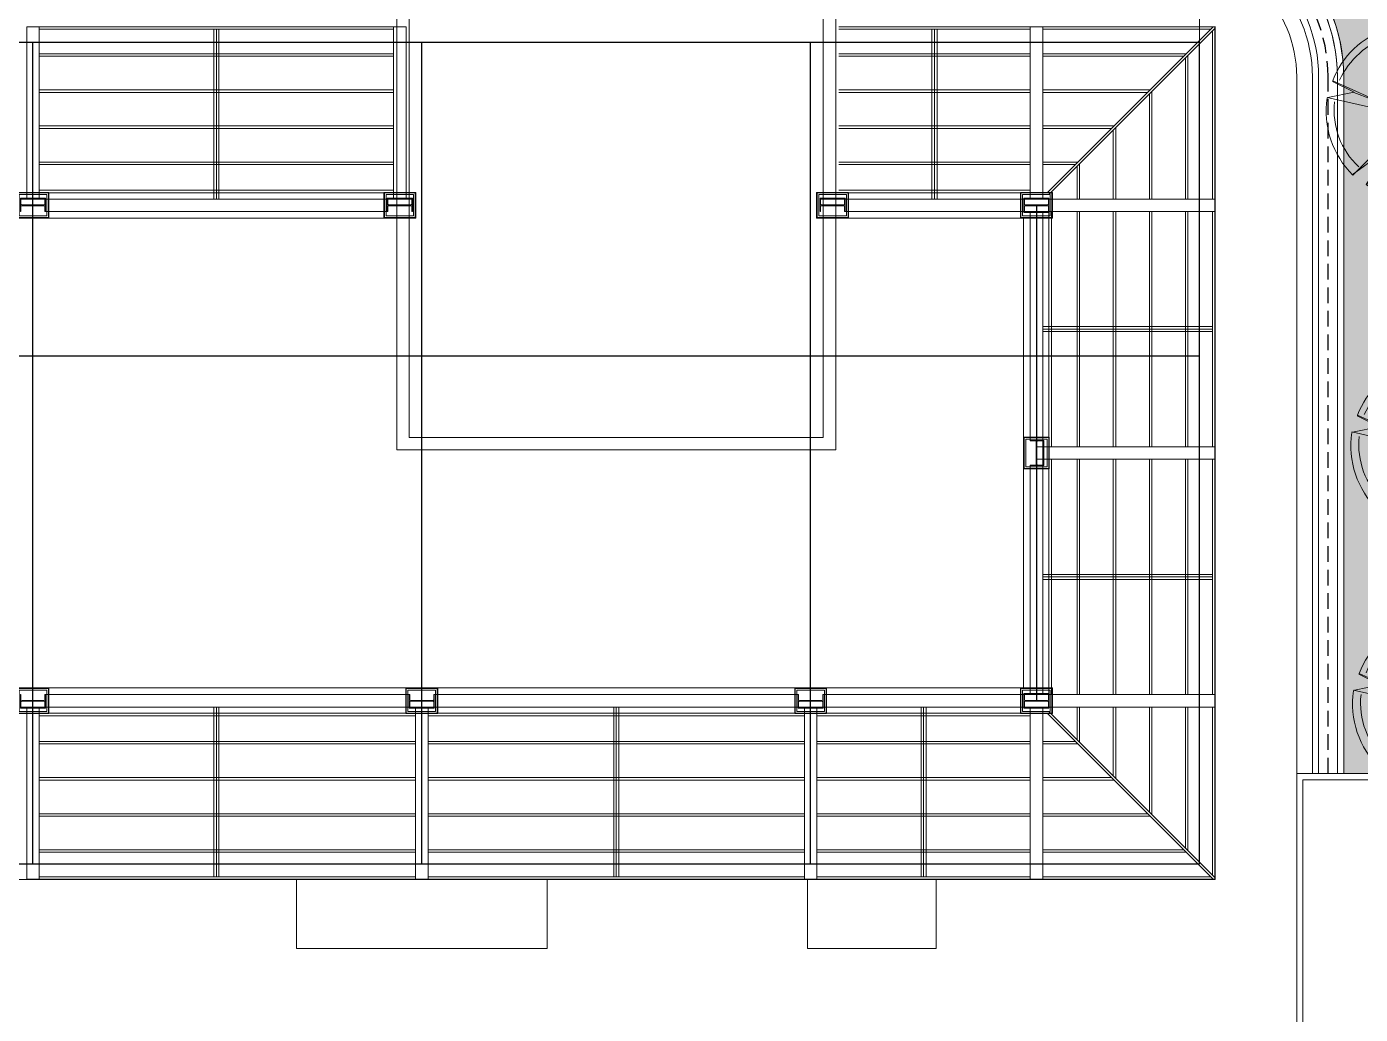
# Model space of a CAD drawing. Header units: inches. Extents: x 139 to 559, y -1 to 295.
# Drawn here: x 245.19 to 266.45, y 174.17 to 189.92 of the extents above; entities that cross this region are included whole.
import ezdxf

# ---------------------------------------------------------------- set-up
doc = ezdxf.new("R2010")
doc.units = ezdxf.units.IN
doc.header["$MEASUREMENT"] = 0
doc.linetypes.add('$0$HIDDEN', pattern=[0.375, 0.25, -0.125])
doc.linetypes.add('HelipadXX$0$Core-03$0$HIDDEN', pattern=[0.375, 0.25, -0.125])
for name, color, linetype, lineweight in [('ars', 11, 'Continuous', 0), ('ARSIR', 31, 'Continuous', 5), ('ARSIR BETON', 8, 'Continuous', 5), ('ATAP', 3, 'Continuous', 20), ('besi siku', 70, 'Continuous', 9), ('DINDING2', 146, 'Continuous', 5), ('lan', 7, 'Continuous', 15), ('POHON', 98, 'Continuous', 5), ('RUMPUT', 93, 'Continuous', 0), ('SANITAIR', 15, 'Continuous', 9), ('WF', 6, 'Continuous', 9)]:
    doc.layers.add(name, color=color, linetype=linetype, lineweight=lineweight)
doc.layers.add('as', color=1, linetype='Continuous', plot=False)
doc.layers.add('LANTAI', color=57, linetype='Continuous')
doc.layers.add('POLYLINE TPAK', color=4, linetype='Continuous', lineweight=20, plot=False)
pattern_1 = [(45, (37.07979678488971, 226.1472495293129), (5.684341886080802e-17, 0.5747363917484258), [1.2192, -0.4064]), (135, (37.36716478488971, 226.4346175293129), (5.684341886080802e-17, 0.5747363917484258), [1.2192, -0.4064])]
pattern_2 = [(86.66968846814034, (37.07979678488971, 226.1472495293129), (-0.5066041251576352, 0.5692059985833484), [0.1428749999999999, -0.9347549999999997]), (41.66968846814034, (37.07979678488971, 226.1472495293129), (-0.5066044704663831, 0.5692063865624448), [0.142875, -0.6191249999999999]), (131.6696884681403, (37.07979678488971, 226.1472495293129), (-0.5692063865624448, -0.5066044704663831), [0.142875, -0.6191249999999999])]

# ---------------------------------------------------------------- blocks, each defined once
blk = doc.blocks.new('D00088C')
for p, q in [((-0.2342411583755677, 0.421159252119253), (-0.1151908023725241, 0.2614880918978315)), ((-0.2302764565939981, 0.4212586180786957), (-0.0012876030683913, -0.0093934501269644)), ((-0.0012876030683913, -0.0093934501269644), (-0.1437485791150834, 0.4511975816574818)), ((-0.1151908023725241, 0.2614880918978315), (-0.1397838773335138, 0.4512969476168962)), ((0.2305232437054485, 0.3971027533392544), (0.0063437026164763, 0.0026993871366585)), ((0.2265585419238505, 0.3970033873798115), (0.1471750769284199, 0.2402933327496441)), ((0.0063437026164763, 0.0026993871366585), (0.3029809013278566, 0.3552796210116469)), ((0.1471750769284199, 0.2402933327496441), (0.3032708969282964, 0.3574710594303667)), ((-0.1152398470434548, 0.2611840679773536), (-0.0013869690278057, -0.0054287483453948)), ((0.0022796348754639, 0.0065647229588137), (-0.4995864486500352, 0.0423499964932717)), ((-0.4959810321320505, -0.0574965110910739), (0.0022796348754639, 0.0065647229588137)), ((-0.3617773673146587, -0.0303298577806288), (-0.4945004793364376, 0.0417203994080921)), ((0.3075414147239144, -0.0276769063816289), (0.0023790008349067, 0.0026000211772157)), ((0.4778451167474033, 0.0264180416545799), (0.0024783667943211, -0.0013646806043539)), ((0.4783621265490865, 0.0248432707745394), (0.3086546976117859, -0.0293958177619231)), ((-0.4960803980914932, -0.0535318093094759), (-0.3617773673146587, -0.0303298577806288)), ((-0.3629298791899203, -0.0276769063816289), (0.0025777327537639, -0.0053293823859519)), ((0.0025777327537639, -0.0053293823859519), (-0.2884055428654051, -0.4252101805885218)), ((-0.1919609426345801, -0.4743665207226684), (0.0025777327537639, -0.0053293823859519)), ((-0.1451334716128656, -0.2640177035844715), (0.0025777327537639, -0.0053293823859519)), ((0.1495322562855108, -0.2552643407250912), (-0.0013869690278057, -0.0054287483453948)), ((0.3098669623169314, -0.3943471135869743), (0.0064430685759191, -0.0012653146449111)), ((0.0064430685759191, -0.0012653146449111), (0.1690256514089015, -0.4732536219769372)), ((0.3086546976117859, -0.0293958177619231), (0.4740916087534687, -0.0889504463971776)), ((-0.1456862153241332, -0.2629455688257565), (-0.2885049088248479, -0.4212454788069239)), ((-0.1959256444161497, -0.4744658866821112), (-0.1456862153241332, -0.2629455688257565))]:
    blk.add_line(p, q)
at = {"flags": 128}
blk.add_lwpolyline([(0.1452617384898929, 0.2436773422586498), (0.0024783667943211, -0.0013646806043539), (0.4728966919674066, -0.0927217437119623, -0.1796926308645964), (0.3098669623169314, -0.3943471135869743), (0.1516664182950365, -0.255493121867886), (0.1692243833277871, -0.4811830255401334)], format="xyb", dxfattribs=at)
for centre, radius, start, end in [((-0.0088111828532647, 0.0629985746286934), 0.4109824448416737, 54.384206388094, 109.1673752497124), ((0.004531303071019, -0.0300660327374942), 0.5087520264660033, 117.4863160657969, 171.4483639178539), ((-0.01799598914792, -0.1341836807777952), 0.5444859649285765, 67.3630230904161, 101.0798206258587), ((-0.0220087092290839, -0.0267031118118837), 0.4368312897493291, 115.9304964042636, 169.259197448706), ((-0.0181653048070985, -0.0451480278415204), 0.4539223579712416, 8.91880381108484, 50.83842123232754), ((0.0516007568924692, 0.0106935855858979), 0.4265343043962689, 2.112723780365671, 53.88874636847332), ((-0.0137158476125308, -0.0277016753208841), 0.4831846856412512, 183.5352984055459, 235.3544228051649), ((0.0103334788678922, -0.0051605825694026), 0.4750263696407527, 188.1449146101247, 233.9110459032752), ((0.06368617182010901, -0.07206961303501201), 0.3580217566450938, 309.7909171697553, 357.1215018479681), ((-0.0192917905841057, -0.0383069801127363), 0.4357565067934879, 249.3685437042169, 292.0705041995263), ((-0.0129866840781574, 0.0189144679960407), 0.524745575547922, 250.0580053797226, 290.2952720006104)]:
    blk.add_arc(centre, radius, start, end)
blk = doc.blocks.new('WF')
at = {"layer": 'ars'}
for p, q in [((-0.2540000000000759, 0.2040000000000042), (-0.2540000000000759, -0.2039999999999971)), ((0.2539999999999623, 0.2040000000000042), (-0.2540000000000759, 0.2040000000000042)), ((-0.2500000000000568, 0.2000000000000064), (-0.2500000000000568, -0.1999999999999993)), ((0.2499999999999432, 0.2000000000000064), (-0.2500000000000568, 0.2000000000000064)), ((-0.2470000000000709, 0.1715000000000053), (-0.2470000000000709, -0.1714999999999982)), ((0.2214999999999918, 0.1970000000000063), (-0.2215000000000487, 0.1970000000000063)), ((-0.2200000000000273, -0.1699999999999982), (-0.2200000000000273, 0.1700000000000053)), ((0.2199999999999704, 0.1700000000000053), (-0.2200000000000273, 0.1700000000000053)), ((0.2199999999999704, -0.1699999999999982), (0.2199999999999704, 0.1700000000000053)), ((0.2469999999999573, 0.1715000000000053), (0.2469999999999573, -0.1714999999999982)), ((0.2499999999999432, 0.2000000000000064), (0.2499999999999432, -0.1999999999999993)), ((0.2539999999999623, 0.2040000000000042), (0.2539999999999623, -0.2039999999999971)), ((0.2539999999999623, -0.2039999999999971), (-0.2540000000000759, -0.2039999999999971)), ((0.2499999999999432, -0.1999999999999993), (-0.2500000000000568, -0.1999999999999993)), ((0.2214999999999918, -0.1969999999999992), (-0.2215000000000487, -0.1969999999999992)), ((0.2199999999999704, -0.1699999999999982), (-0.2200000000000273, -0.1699999999999982))]:
    blk.add_line(p, q, dxfattribs=at)
for points in [[(-0.2200000000000273, 0.1985000000000063), (-0.2200000000000273, 0.2000000000000064), (-0.2500000000000568, 0.2000000000000064), (-0.2500000000000568, 0.1700000000000053), (-0.2485000000000355, 0.1700000000000053, 0.414213562373095), (-0.2470000000000709, 0.1715000000000053), (-0.2470000000000709, 0.1940000000000133, -0.414213562373095), (-0.2440000000000282, 0.1970000000000063), (-0.2215000000000487, 0.1970000000000063, 0.414213562373095)], [(0.2199999999999704, 0.1985000000000063), (0.2199999999999704, 0.2000000000000064), (0.2499999999999432, 0.2000000000000064), (0.2499999999999432, 0.1700000000000053), (0.2484999999999786, 0.1700000000000053, -0.414213562373095), (0.2469999999999573, 0.1715000000000053), (0.2469999999999573, 0.1940000000000133, 0.414213562373095), (0.2439999999999714, 0.1970000000000063), (0.2214999999999918, 0.1970000000000063, -0.414213562373095)], [(-0.2200000000000273, -0.1984999999999992), (-0.2200000000000273, -0.1999999999999993), (-0.2500000000000568, -0.1999999999999993), (-0.2500000000000568, -0.1699999999999982), (-0.2485000000000355, -0.1699999999999982, -0.414213562373095), (-0.2470000000000709, -0.1714999999999982), (-0.2470000000000709, -0.1940000000000062, 0.414213562373095), (-0.2440000000000282, -0.1969999999999992), (-0.2215000000000487, -0.1969999999999992, -0.414213562373095)], [(0.2199999999999704, -0.1984999999999992), (0.2199999999999704, -0.1999999999999993), (0.2499999999999432, -0.1999999999999993), (0.2499999999999432, -0.1699999999999982), (0.2484999999999786, -0.1699999999999982, 0.414213562373095), (0.2469999999999573, -0.1714999999999982), (0.2469999999999573, -0.1940000000000062, -0.414213562373095), (0.2439999999999714, -0.1969999999999992), (0.2214999999999918, -0.1969999999999992, 0.414213562373095)]]:
    blk.add_lwpolyline(points, format="xyb", close=True, dxfattribs=at)
at = {"layer": 'WF'}
blk.add_lwpolyline([(0.1919999999999504, 0.09599999999999298, -0.414213562373095), (0.1959999999999695, 0.09999999999999076), (0.1999999999999886, 0.09999999999999787), (0.1999999999999886, -0.09999999999999787), (0.1959999999999695, -0.09999999999999076, -0.414213562373095), (0.1919999999999504, -0.09599999999999298), (0.1919999999999504, -0.01950000000000429, 0.414213562373095), (0.1789999999999736, -0.006499999999999062), (-0.1790000000000305, -0.006499999999999062, 0.414213562373095), (-0.1920000000000641, -0.01950000000000429), (-0.1920000000000641, -0.09599999999999298, -0.414213562373095), (-0.1960000000000264, -0.09999999999999076), (-0.2000000000000455, -0.09999999999999787), (-0.2000000000000455, 0.09999999999999787), (-0.1960000000000264, 0.09999999999999076, -0.414213562373095), (-0.1920000000000641, 0.09599999999999298), (-0.1920000000000641, 0.0195000000000114, 0.414213562373095), (-0.1790000000000305, 0.006500000000006168), (0.1789999999999736, 0.006500000000006168, 0.414213562373095), (0.1919999999999504, 0.0195000000000114)], format="xyb", close=True, dxfattribs=at)
blk = doc.blocks.new('A.ATAP')
for points in [[(24.4000000986909, 49.74999999895003), (31.40000000874656, 49.74999999895003), (31.40000000874656, 59.15000286785067), (24.4000000986909, 59.15000286785067)], [(24.6000000986909, 49.94999999895003), (31.20000000874656, 49.94999999895003), (31.20000000874656, 58.95000286785067), (24.6000000986909, 58.95000286785067)]]:
    blk.add_lwpolyline(points, close=True)
at = {"layer": 'ars'}
for p, q in [((37.4500000088164, 42.8999999974667), (37.4500000088164, 56.49999999728492)), ((18.80400000884259, 53.44600000115425), (24.19600000879306, 53.44600000115425)), ((34.34600000881635, 53.44599993776786), (31.60400000877126, 53.44599993776786)), ((34.3960000088164, 45.95400000115435), (34.3960000088164, 53.44600000115425)), ((18.80400000884259, 45.95400000115435), (24.60400000889016, 45.95400000115435)), ((25.00400000884259, 45.95400000115435), (30.80400000889016, 45.95400000115435)), ((34.34600000901413, 45.95400000115435), (31.1960000088426, 45.95400000115435)), ((6.80000000886298, 42.8999999974667), (37.4500000088164, 42.8999999974667))]:
    blk.add_line(p, q, dxfattribs=at)
at = {"layer": 'as'}
for p, q in [((-37.19999999108705, 56.24999999914756), (37.2000000088164, 56.24999999914756)), ((18.60000000883969, 43.1499999974667), (18.60000000871986, 56.24999999914756)), ((24.80000000890954, 43.1499999974667), (24.80000000890954, 56.24999999914758)), ((31.00000000886297, 43.1499999974667), (31.00000000886297, 56.24999999914756)), ((37.2000000088164, 43.14999999932935), (37.2000000088164, 56.24999999914756)), ((34.6000000088164, 53.65000000115425), (34.6000000088164, 45.75000000115435)), ((-37.19999999109984, 51.24999999728492), (37.20000000880702, 51.24999999728492)), ((-37.19999999109984, 51.24999999728492), (37.20000000880702, 51.24999999728492)), ((-37.19999999120688, 43.1499999974667), (37.2000000088164, 43.14999999932935))]:
    blk.add_line(p, q, dxfattribs=at)
at = {"layer": 'ATAP'}
for points in [[(22.80000000890954, 42.8999999974667), (22.80000000879312, 41.80036319315423), (26.80000000890954, 41.80036319501688), (26.80000000879312, 42.8999999974667)], [(33.00000000886297, 42.89999999932935), (33.00000000886297, 41.80036319315423), (30.95000000916565, 41.80036319315423), (30.95000000928206, 42.8999999974667)]]:
    blk.add_lwpolyline(points, dxfattribs=at)
at = {"layer": 'besi siku'}
for p, q in [((24.35000000890954, 56.49599999545995), (18.70000000888915, 56.49599999545995)), ((24.35000000890954, 56.45599999545995), (18.70000000888915, 56.45599999545995)), ((21.48500000876668, 56.45600000176444), (21.48500000876668, 53.7500000017644)), ((21.52500000876668, 56.45600000176444), (21.52500000876668, 53.7500000017644)), ((21.56500000876668, 56.45600000176444), (21.56500000876668, 53.7500000017644)), ((34.50000000881641, 56.4959999973226), (31.45000000886297, 56.4959999973226)), ((34.50000000881641, 56.4559999973226), (31.45000000886297, 56.4559999973226)), ((32.93500000883968, 56.45600000176443), (32.93500000883969, 53.75000000176438)), ((32.97500000883969, 56.45600000176443), (32.97500000883969, 53.75000000176438)), ((33.01500000883969, 56.45600000176443), (33.01500000883969, 53.75000000176438)), ((37.44600000881644, 56.4959999973226), (34.7000000088164, 56.4959999973226)), ((37.37771573756898, 56.45599999732259), (34.7000000088164, 56.4559999973226)), ((37.41771573756899, 56.4959999973226), (34.77171573756896, 53.84999999732258)), ((37.44600000881645, 56.46771572607514), (34.80000000881642, 53.82171572607513)), ((37.40600000881644, 53.74999999732256), (37.40600000881644, 56.42771572607514)), ((37.44600000881644, 53.74999999732256), (37.44600000881644, 56.4959999973226)), ((24.35000000890954, 56.06660838835497), (18.70000000888915, 56.06660838835497)), ((24.35000000890954, 56.02660838835501), (18.70000000888915, 56.02660838835501)), ((34.50000000881641, 56.06660839021762), (31.45000000886297, 56.06660839021762)), ((34.50000000881641, 56.02660839021765), (31.45000000886297, 56.02660839021765)), ((36.988324130464, 56.06660839021762), (34.7000000088164, 56.06660839021762)), ((36.94832413046404, 56.02660839021766), (34.7000000088164, 56.02660839021765)), ((36.97660840171149, 53.74999999732256), (36.97660840171149, 55.9983241189702)), ((37.01660840171146, 53.74999999732256), (37.01660840171145, 56.03832411897015)), ((24.35000000890954, 55.49060343752651), (18.70000000888915, 55.49060343752651)), ((24.35000000890954, 55.45060343752655), (18.70000000888915, 55.45060343752655)), ((34.50000000881641, 55.49060343938915), (31.45000000886297, 55.49060343938915)), ((34.50000000881641, 55.45060343938919), (31.45000000886297, 55.45060343938919)), ((36.41231917963554, 55.49060343938915), (34.7000000088164, 55.49060343938915)), ((36.37231917963557, 55.4506034393892), (34.7000000088164, 55.45060343938919)), ((36.40060345088303, 53.74999999732256), (36.40060345088303, 55.42231916814173)), ((36.440603450883, 53.74999999732256), (36.440603450883, 55.4623191681417)), ((24.35000000890954, 54.91459848669805), (18.70000000888915, 54.91459848669805)), ((24.35000000890954, 54.87459848669808), (18.70000000888915, 54.87459848669808)), ((34.50000000881641, 54.91459848856069), (31.45000000886297, 54.91459848856069)), ((34.50000000881641, 54.87459848856073), (31.45000000886297, 54.87459848856073)), ((35.83631422880706, 54.91459848856069), (34.7000000088164, 54.91459848856069)), ((35.79631422880711, 54.87459848856073), (34.7000000088164, 54.87459848856073)), ((35.86459850005453, 53.74999999732256), (35.86459850005454, 54.88631421731324)), ((35.82459850005457, 53.74999999732256), (35.82459850005456, 54.84631421731327)), ((24.35000000890954, 54.33859353586958), (18.70000000888915, 54.33859353586958)), ((24.35000000890954, 54.29859353586962), (18.70000000888915, 54.29859353586962)), ((34.50000000881641, 54.33859353773223), (31.45000000886297, 54.33859353773223)), ((34.50000000881641, 54.29859353773227), (31.45000000886297, 54.29859353773227)), ((35.26030927797861, 54.33859353773223), (34.7000000088164, 54.33859353773223)), ((35.22030927797865, 54.29859353773227), (34.7000000088164, 54.29859353773227)), ((35.24859354922611, 53.74999999732256), (35.24859354922611, 54.27030926648482)), ((35.28859354922607, 53.74999999732256), (35.28859354922607, 54.31030926648477)), ((24.35000000890954, 53.88999999545993), (18.70000000888915, 53.88999999545993)), ((24.35000000890954, 53.84999999545993), (18.70000000888915, 53.84999999545993)), ((34.50000000881641, 53.88999999732258), (31.45000000886296, 53.88999999732258)), ((34.50000000881641, 53.84999999732258), (31.45000000886296, 53.84999999732258)), ((34.80000000881642, 53.55000000115426), (34.80000000881642, 49.80000000115429)), ((34.84000000881642, 53.55000000115426), (34.84000000881642, 49.80000000115429)), ((35.24859354922611, 53.55000000115425), (35.24859354922611, 49.80000000115429)), ((35.28859354922607, 53.55000000115425), (35.28859354922607, 49.80000000115429)), ((35.82459850005457, 53.55000000115425), (35.82459850005457, 49.80000000115429)), ((35.86459850005453, 53.55000000115425), (35.86459850005453, 49.80000000115429)), ((36.40060345088303, 53.55000000115425), (36.40060345088303, 49.80000000115429)), ((36.440603450883, 53.55000000115425), (36.440603450883, 49.80000000115429)), ((36.97660840171149, 53.55000000115425), (36.97660840171149, 49.80000000115429)), ((37.01660840171146, 53.55000000115425), (37.01660840171146, 49.80000000115429)), ((37.40600000881644, 53.55000000115425), (37.40600000881644, 49.80000000115429)), ((37.44600000881644, 53.55000000115425), (37.44600000881644, 49.80000000115429)), ((37.40600000945162, 51.71500000127751), (34.70000000945158, 51.7150000012775)), ((37.40600000945162, 51.6750000012775), (34.70000000945158, 51.6750000012775)), ((37.40600000945162, 51.6350000012775), (34.70000000945158, 51.6350000012775)), ((34.80000000881642, 45.85000000115434), (34.80000000881642, 49.6000000011543)), ((34.84000000881642, 45.85000000115434), (34.84000000881642, 49.6000000011543)), ((35.24859354922611, 45.85000000115434), (35.24859354922611, 49.6000000011543)), ((35.28859354922607, 45.85000000115434), (35.28859354922607, 49.6000000011543)), ((35.82459850005457, 45.85000000115434), (35.82459850005457, 49.6000000011543)), ((35.86459850005453, 45.85000000115434), (35.86459850005453, 49.6000000011543)), ((36.40060345088303, 45.85000000115434), (36.40060345088303, 49.6000000011543)), ((36.440603450883, 45.85000000115434), (36.440603450883, 49.6000000011543)), ((36.97660840171149, 45.85000000115434), (36.97660840171149, 49.6000000011543)), ((37.01660840171146, 45.85000000115434), (37.01660840171146, 49.6000000011543)), ((37.40600000881644, 45.85000000115434), (37.40600000881644, 49.6000000011543)), ((37.44600000881644, 45.85000000115434), (37.44600000881644, 49.6000000011543)), ((37.40600000945162, 47.76500000127756), (34.70000000945158, 47.76500000127756)), ((37.40600000945162, 47.72500000127756), (34.70000000945158, 47.72500000127756)), ((37.40600000945162, 47.68500000127755), (34.70000000945158, 47.68500000127756)), ((24.70000000888916, 45.55000000115434), (18.70000000888915, 45.55000000115434)), ((24.70000000888916, 45.51000000115434), (18.70000000888915, 45.51000000115434)), ((21.48500000876668, 42.94400000020868), (21.48500000876668, 45.65000000020873)), ((21.52500000876668, 42.94400000020868), (21.52500000876668, 45.65000000020873)), ((21.56500000876668, 42.94400000020868), (21.56500000876668, 45.65000000020873)), ((30.9000000088426, 45.55000000115434), (24.90000000884258, 45.55000000115434)), ((30.9000000088426, 45.51000000115434), (24.90000000884258, 45.51000000115434)), ((27.86000000896582, 42.94400000051913), (27.86000000896583, 45.65000000051918)), ((27.90000000896582, 42.94400000051913), (27.90000000896583, 45.65000000051918)), ((27.94000000896583, 42.94400000051913), (27.94000000896582, 45.65000000051918)), ((34.50000000881641, 45.55000000115434), (31.10000000884258, 45.55000000115434)), ((34.50000000881641, 45.51000000115434), (31.10000000884258, 45.51000000115434)), ((32.76000000895273, 42.94400000051913), (32.76000000895274, 45.65000000051918)), ((32.80000000895274, 42.94400000051913), (32.80000000895274, 45.65000000051918)), ((32.84000000895274, 42.94400000051913), (32.84000000895274, 45.65000000051918)), ((37.417715737569, 42.90400000115432), (34.77171573756896, 45.55000000115433)), ((37.44600000881645, 42.93228427240177), (34.80000000881642, 45.57828427240179)), ((35.24859354922611, 45.65000000115435), (35.24859354922611, 45.1296907319921)), ((35.28859354922607, 45.65000000115435), (35.28859354922607, 45.08969073199213)), ((35.82459850005457, 45.65000000115435), (35.82459850005456, 44.55368578116364)), ((35.86459850005453, 45.65000000115435), (35.86459850005454, 44.51368578116367)), ((36.40060345088303, 45.65000000115435), (36.40060345088303, 43.97768083033517)), ((36.440603450883, 45.65000000115435), (36.440603450883, 43.93768083033521)), ((36.97660840171149, 45.65000000115435), (36.97660840171149, 43.40167587950672)), ((37.01660840171146, 45.65000000115435), (37.01660840171145, 43.36167587950676)), ((37.40600000881644, 45.65000000115435), (37.40600000881644, 42.97228427240179)), ((37.44600000881644, 45.65000000115435), (37.44600000881644, 42.90400000115432)), ((24.70000000888916, 45.10140646074465), (18.70000000888915, 45.10140646074465)), ((30.9000000088426, 45.10140646074465), (24.90000000884258, 45.10140646074465)), ((34.50000000881641, 45.10140646074465), (31.10000000884258, 45.10140646074465)), ((35.22030927797865, 45.10140646074466), (34.7000000088164, 45.10140646074465)), ((24.70000000888916, 45.06140646074468), (18.70000000888915, 45.06140646074468)), ((30.9000000088426, 45.06140646074468), (24.90000000884258, 45.06140646074468)), ((34.50000000881641, 45.06140646074468), (31.10000000884258, 45.06140646074468)), ((35.2603092779786, 45.06140646074468), (34.7000000088164, 45.06140646074468)), ((24.70000000888916, 44.52540150991619), (18.70000000888915, 44.52540150991619)), ((24.70000000888916, 44.48540150991622), (18.70000000888915, 44.48540150991622)), ((30.9000000088426, 44.52540150991619), (24.90000000884258, 44.52540150991619)), ((30.9000000088426, 44.48540150991622), (24.90000000884258, 44.48540150991622)), ((34.50000000881641, 44.52540150991619), (31.10000000884258, 44.52540150991619)), ((34.50000000881641, 44.48540150991622), (31.10000000884258, 44.48540150991622)), ((35.79631422880711, 44.52540150991619), (34.7000000088164, 44.52540150991619)), ((35.83631422880707, 44.48540150991622), (34.7000000088164, 44.48540150991622)), ((24.70000000888916, 43.94939655908772), (18.70000000888915, 43.94939655908772)), ((24.70000000888916, 43.90939655908776), (18.70000000888915, 43.90939655908776)), ((30.9000000088426, 43.94939655908772), (24.90000000884258, 43.94939655908772)), ((30.9000000088426, 43.90939655908776), (24.90000000884258, 43.90939655908776)), ((34.50000000881641, 43.94939655908772), (31.10000000884258, 43.94939655908772)), ((34.50000000881641, 43.90939655908776), (31.10000000884258, 43.90939655908776)), ((36.37231917963557, 43.94939655908772), (34.7000000088164, 43.94939655908772)), ((36.41231917963554, 43.90939655908777), (34.7000000088164, 43.90939655908776)), ((24.70000000888916, 43.37339160825926), (18.70000000888915, 43.37339160825926)), ((24.70000000888916, 43.3333916082593), (18.70000000888915, 43.3333916082593)), ((30.9000000088426, 43.37339160825926), (24.90000000884258, 43.37339160825926)), ((30.9000000088426, 43.3333916082593), (24.90000000884258, 43.3333916082593)), ((34.50000000881641, 43.37339160825926), (31.10000000884258, 43.37339160825926)), ((34.50000000881641, 43.3333916082593), (31.10000000884258, 43.3333916082593)), ((36.94832413046404, 43.37339160825926), (34.7000000088164, 43.37339160825926)), ((36.98832413046402, 43.3333916082593), (34.7000000088164, 43.3333916082593)), ((24.70000000888916, 42.94400000115431), (18.70000000888915, 42.94400000115431)), ((24.70000000888916, 42.90400000115432), (18.70000000888915, 42.90400000115432)), ((30.9000000088426, 42.94400000115431), (24.90000000884258, 42.94400000115431)), ((30.9000000088426, 42.90400000115432), (24.90000000884258, 42.90400000115432)), ((34.50000000881641, 42.94400000115431), (31.10000000884258, 42.94400000115431)), ((34.50000000881641, 42.90400000115432), (31.10000000884258, 42.90400000115432)), ((37.37771573756901, 42.94400000115431), (34.7000000088164, 42.94400000115431)), ((37.44600000881644, 42.90400000115432), (34.7000000088164, 42.90400000115432))]:
    blk.add_line(p, q, dxfattribs=at)
at = {"layer": 'WF'}
for p, q in [((24.25000000879309, 53.75000000115426), (18.80000000884258, 53.75000000115426)), ((34.40000000881641, 53.75000000115426), (31.55000000877128, 53.75000000115426)), ((24.25000000879309, 53.55000000115426), (18.80000000884259, 53.55000000115426)), ((34.40000000881639, 53.55000000115426), (31.55000000877128, 53.55000000115426)), ((34.50000000881641, 49.90000000115432), (34.50000000881641, 53.53400000115425)), ((34.70000000881639, 49.90000000115432), (34.70000000881639, 53.53400000115425)), ((34.50000000881641, 45.86600000115435), (34.50000000881641, 49.50000000115428)), ((34.70000000881639, 45.86600000115435), (34.70000000881639, 49.50000000115428)), ((24.6000000088426, 45.85000000115434), (18.80000000884259, 45.85000000115434)), ((30.80000000884259, 45.85000000115434), (25.00000000884259, 45.85000000115434)), ((34.40000000881639, 45.85000000115434), (31.20000000884259, 45.85000000115434)), ((24.6000000088426, 45.65000000115435), (18.80000000884258, 45.65000000115435)), ((30.80000000884259, 45.65000000115435), (25.00000000884258, 45.65000000115435)), ((34.40000000881641, 45.65000000115435), (31.20000000884259, 45.65000000115435))]:
    blk.add_line(p, q, dxfattribs=at)
for points in [[(18.70000000884256, 53.76600000115426), (18.70000000884257, 56.49600000115426), (18.50000000884262, 56.49600000115426), (18.50000000884257, 53.76600000115426)], [(24.35000000890955, 53.76600000112133), (24.35000000890954, 56.49600000115426), (24.55000000890949, 56.49600000115426), (24.55000000890954, 53.76600000112133)], [(34.7000000088164, 53.76600000115425), (34.7000000088164, 56.49600000115426), (34.50000000881645, 56.49600000115426), (34.50000000881641, 53.76600000115425)], [(34.80000000881641, 53.55000000115426), (37.44600000881641, 53.55000000115426), (37.44600000881641, 53.75000000115426), (34.8000000088164, 53.75000000115426)], [(34.6065000088164, 49.6000000011543), (37.44600000881641, 49.6000000011543), (37.44600000881641, 49.8000000011543), (34.60650000881641, 49.8000000011543)], [(34.7160000088164, 49.6000000011543), (37.44600000881641, 49.6000000011543), (37.44600000881641, 49.8000000011543), (34.7160000088164, 49.8000000011543)], [(34.8000000088164, 45.65000000115435), (37.44600000881641, 45.65000000115435), (37.44600000881641, 45.85000000115434), (34.80000000881641, 45.85000000115434)], [(18.5000000090404, 45.63400000112141), (18.5000000090404, 42.90400000112142), (18.70000000904039, 42.90400000112142), (18.70000000904039, 45.63400000112141)], [(24.7000000090404, 45.63400000112141), (24.7000000090404, 42.90400000112142), (24.90000000904039, 42.90400000112142), (24.90000000904039, 45.63400000112141)], [(30.9000000086448, 45.63400000115434), (30.9000000086448, 42.90400000115434), (31.10000000864478, 42.90400000115434), (31.10000000864478, 45.63400000115434)], [(34.50000000881641, 45.63400000115434), (34.50000000881641, 42.90400000115434), (34.7000000088164, 42.90400000115434), (34.7000000088164, 45.63400000115434)]]:
    blk.add_lwpolyline(points, dxfattribs=at)
for points in [[(18.40000000884255, 53.75000000115426), (18.40000000884255, 53.76600000115426), (18.80000000884258, 53.76600000115426), (18.80000000884258, 53.75000000115426)], [(24.25000000879309, 53.75000000112132), (24.25000000879309, 53.76600000112133), (24.65000000879312, 53.76600000112133), (24.65000000879312, 53.75000000112132)], [(31.15000000877125, 53.75000000115425), (31.15000000877125, 53.76600000115425), (31.55000000877128, 53.76600000115425), (31.55000000877128, 53.75000000115425)], [(34.40000000881638, 53.75000000115425), (34.40000000881638, 53.76600000115425), (34.80000000881642, 53.76600000115425), (34.80000000881642, 53.75000000115425)], [(34.40000000881638, 53.53400000115425), (34.40000000881638, 53.55000000115426), (34.80000000881642, 53.55000000115426), (34.80000000881642, 53.53400000115425)], [(34.7000000088164, 49.90000000115432), (34.7160000088164, 49.90000000115432), (34.7160000088164, 49.50000000115428), (34.7000000088164, 49.50000000115428)], [(34.8000000090142, 45.86600000115435), (34.8000000090142, 45.85000000115434), (34.40000000901416, 45.85000000115434), (34.40000000901416, 45.86600000115435)], [(18.80000000904039, 45.65000000112142), (18.80000000904039, 45.63400000112141), (18.40000000904036, 45.63400000112141), (18.40000000904036, 45.65000000112142)], [(25.00000000904039, 45.65000000112142), (25.00000000904039, 45.63400000112141), (24.60000000904036, 45.63400000112141), (24.60000000904036, 45.65000000112142)], [(31.20000000864479, 45.65000000115435), (31.20000000864479, 45.63400000115434), (30.80000000864475, 45.63400000115434), (30.80000000864475, 45.65000000115435)], [(34.8000000088164, 45.65000000115435), (34.8000000088164, 45.63400000115434), (34.40000000881636, 45.63400000115434), (34.40000000881636, 45.65000000115435)]]:
    blk.add_lwpolyline(points, close=True, dxfattribs=at)
at = {"layer": 'WF', "xscale": -1}
for p, rotation in [((18.60000000884262, 53.65000000112133), 180), ((24.45000000879313, 53.65000000112133), 180), ((31.3500000087713, 53.65000000115425), 180), ((34.60000000881643, 53.65000000115425), 180), ((34.6000000088164, 49.70000000115433), 270), ((18.6000000090404, 45.75000000112142), 180), ((24.8000000090404, 45.75000000112142), 180), ((31.0000000090404, 45.75000000112142), 180), ((34.60000000901421, 45.75000000115435), 180)]:
    blk.add_blockref('WF', p, dxfattribs=dict(at, rotation=rotation))

msp = doc.modelspace()

# ---------------------------------------------------------------- hatches: boundary and pattern name
at = {"layer": 'ARSIR'}
h = msp.add_hatch(dxfattribs=at)
h.set_pattern_fill('AR-HBONE', color=256, scale=0.003, style=0)
h.set_pattern_definition([(45, (37.07979678488971, 226.1472495293129), (4.263256414560601e-17, 0.4310522938113194), [0.9144000000000001, -0.3048]), (135, (37.29532278488971, 226.362775529313), (4.263256414560601e-17, 0.4310522938113194), [0.9144000000000001, -0.3048])])
edge = h.paths.add_edge_path()
edge.add_arc((191.2827530460387, 190.0678956543874), 15.19998324846395, 89.99999999999604, 179.9999999982171)
edge.add_line((176.0827697975748, 190.0678956548604), (176.0827697958074, 133.2715304004354))
edge.add_arc((191.2827692281026, 133.2715303999624), 15.19999943229521, 179.9999999982171, 214.2302885441299)
edge.add_line((178.7156632049422, 124.7212187714648), (179.7077968028932, 125.3962385326868))
edge.add_arc((191.2827486305766, 133.2715098016121), 13.99997883471085, 179.9999999982458, 214.2302680237529, ccw=False)
edge.add_line((177.2827697958658, 133.2715098020407), (177.2827697976046, 190.0678956548161))
edge.add_arc((191.2827530460388, 190.0678956543874), 13.99998324843415, 90, 179.9999999982458, ccw=False)
edge.add_line((191.2827530460388, 204.0678789028216), (270.5465688321954, 204.0678789028216))
edge.add_arc((270.5465688321954, 204.9086305199022), 0.8407516170806038, 270.0000000000019, 359.9969732944158)
edge.add_line((271.3873204481029, 204.9085861063758), (191.2827530460398, 205.2678789028514))
h = msp.add_hatch(dxfattribs=at)
h.set_pattern_fill('AR-HBONE', color=256, scale=0.004, style=0)
h.set_pattern_definition(pattern_1)
h.paths.add_polyline_path([(277.2032336756173, 190.6699765377487), (279.5032336755409, 190.6699765377351), (279.5032336755427, 186.9699765377351), (277.2032336755426, 186.9699765377351)])
h.paths.add_polyline_path([(277.2032336755808, 184.4699765377418), (279.5032336755045, 184.4699765377282), (279.5032336755045, 180.7699765377282), (277.2032336755044, 180.7699765377282)])
edge = h.paths.add_edge_path()
edge.add_line((274.4122765876169, 178.0115302031849), (282.3622765629718, 178.0115301857653))
edge.add_line((282.3622765629718, 178.0115301857653), (282.3622765630722, 182.8115301066167))
edge.add_line((282.3622765630722, 182.8115301066167), (283.5622765631408, 182.81153010665))
edge.add_line((283.5622765631408, 182.81153010665), (283.5622765633769, 190.7865300714441))
edge.add_arc((286.5622765633768, 190.7865300714442), 2.999999999999937, 90.00000000069372, 180.0000000000022, ccw=False)
edge.add_line((286.5622765633404, 193.7865300714441), (332.582311128788, 193.786530088658))
edge.add_line((332.582311128788, 193.786530088658), (332.582311128788, 194.9865300876955))
edge.add_line((332.582311128788, 194.9865300876955), (279.5032336755426, 194.9865300876956))
edge.add_line((279.5032336755426, 194.9865300876956), (279.5032336755426, 192.5865300876956))
edge.add_line((279.5032336755426, 192.5865300876956), (277.203233675619, 192.5865300876956))
edge.add_line((277.203233675619, 192.5865300876956), (277.203233675619, 194.9865300876956))
edge.add_line((277.203233675619, 194.9865300876956), (272.3301992487418, 194.9865300876955))
edge.add_arc((265.7568436984303, 189.2029500703029), 8.755501185448743, 41.34299786484242, 90)
edge.add_line((265.7568436984303, 197.9584512557516), (262.4822420546409, 197.9584512557516))
edge.add_line((262.4822420546409, 197.9584512557516), (262.482242054641, 196.6570837897576))
edge.add_line((262.482242054641, 196.6570837897576), (265.7537288317806, 196.6584506050647))
edge.add_arc((265.7568436984304, 189.2029500703029), 7.455501185448679, 0.24526172422508807, 90.02393785656199, ccw=False)
edge.add_line((273.2122765776243, 189.2348641747438), (273.2122765875165, 182.81153010665))
edge.add_line((273.2122765875165, 182.81153010665), (274.4122765875164, 182.8115301066167))
edge.add_line((274.4122765875164, 182.8115301066167), (274.4122765876169, 178.0115302031849))
at = {"layer": 'ARSIR BETON'}
h = msp.add_hatch(dxfattribs=at)
h.set_pattern_fill('AR-HBONE', color=256, scale=0.004, style=0)
h.set_pattern_definition(pattern_1)
edge = h.paths.add_edge_path()
edge.add_arc((191.2827530460388, 190.0678956543874), 13.99998324843415, 90, 180)
edge.add_line((177.2827697976046, 190.0678956543874), (177.2827697958809, 133.2715303996917))
edge.add_arc((191.2827486305768, 133.2715098016121), 13.99997883471105, 179.9999157010851, 263.1191927485166)
edge.add_line((189.6054912243188, 119.3723654047253), (189.6054912243184, 112.3226705917808))
edge.add_line((189.6054912243184, 112.3226705917808), (189.7054912243192, 112.3226705917808))
edge.add_line((189.7054912243192, 112.3226705917808), (189.705491224319, 112.2226705917809))
edge.add_line((189.705491224319, 112.2226705917809), (201.7054912243115, 112.2226705917805))
edge.add_line((201.7054912243115, 112.2226705917805), (201.7054912496359, 119.2715309675217))
edge.add_line((201.7054912496359, 119.2715309675217), (380.2200184182929, 119.2715309631573))
edge.add_arc((380.2200184175784, 133.271530397784), 13.99999943462672, 270.0000000029237, 359.9999999993218)
edge.add_line((394.2200178522052, 133.2715303976183), (394.2200178527473, 186.8365306403635))
edge.add_arc((380.0700144284386, 186.8365266512287), 14.15000342430926, 1.615268768599631e-05, 89.99998380649028)
edge.add_line((380.0700184276549, 200.9865300755374), (288.3872765684852, 200.9865301410767))
edge.add_arc((288.3872765719509, 203.9865301406582), 2.999999999581492, 180.0000000198341, 269.9999999338081, ccw=False)
edge.add_line((285.3872765723694, 203.9865301396197), (285.3985681154834, 204.9823001466166))
edge.add_line((285.3985681154834, 204.9823001466166), (271.3873246073365, 205.1475171556722))
edge.add_line((271.3873246073365, 205.1475171556722), (271.3873204512137, 204.9086303990666))
edge.add_arc((270.5465688308253, 204.90863052321), 0.8407516203884131, 270.00000009337174, 359.9999915398413, ccw=False)
edge.add_line((270.5465688321954, 204.0678789028216), (191.2827530460388, 204.0678789028216))
edge = h.paths.add_edge_path()
edge.add_line((191.2672355975751, 197.9562481935145), (265.7565847507126, 197.9584512519224))
edge.add_arc((265.7568436984304, 189.2029500703031), 8.755501185448518, 41.34299786484178, 90.00169454735197, ccw=False)
edge.add_line((272.3301992487418, 194.9865300876956), (332.5823111287879, 194.9865300876956))
edge.add_line((332.5823111287879, 194.9865300876955), (332.5823111294587, 191.871529060519))
edge.add_line((332.5823111294587, 191.8715290605191), (340.1822420460586, 191.8715290631811))
edge.add_line((340.1822420460586, 191.8715290631811), (340.1822420691279, 194.9865300704816))
edge.add_line((340.1822420691279, 194.9865300704816), (380.0700186656723, 194.9865296794636))
edge.add_arc((380.0700185857783, 186.8365304170786), 8.149999262385025, -2.2737367544323206e-13, 89.99999943833228, ccw=False)
edge.add_line((388.2200178481633, 186.8365304170786), (388.2200178481633, 163.1715301763664))
edge.add_line((388.2200178481633, 163.1715301763664), (388.2200178453184, 157.7117318763081))
edge.add_line((388.2200178453184, 157.7117318763081), (388.2200178477973, 133.271530398664))
edge.add_arc((380.2200184175098, 133.2715303978526), 7.999999430287525, -89.99999999975239, 5.811386927234707e-09, ccw=False)
edge.add_line((380.2200184175443, 125.2715309675651), (191.2827530423658, 125.2715309667489))
edge.add_arc((191.1850453941413, 133.1732207511342), 7.902293858948923, 180.1231675278102, 270.7084498023279, ccw=False)
edge.add_line((183.2827697939069, 133.1562333699121), (183.2674892419708, 189.9541127231707))
edge.add_arc((191.2674722009004, 189.9562649485785), 7.999983248434781, 90.00169455004323, 180.015414211516, ccw=False)
at = {"layer": 'RUMPUT'}
h = msp.add_hatch(dxfattribs=at)
h.set_pattern_fill('GRASS', color=256, scale=0.03, angle=356.6696884681404, style=0)
h.set_pattern_definition(pattern_2)
edge = h.paths.add_edge_path()
edge.add_line((173.8596473018068, 124.7086841961878), (178.5194686754951, 124.7086841961878))
edge.add_line((178.5194686754951, 124.7086841961878), (178.576989384379, 124.7478196964552))
edge.add_arc((191.2745198704961, 133.2689901792037), 15.29175028706457, 179.9904195417624, 213.8651193647624, ccw=False)
edge.add_line((175.9827697972054, 133.2715471210163), (175.9827697975748, 190.0678956543905))
edge.add_arc((191.2827115528424, 190.0679371475861), 15.29994175532382, 89.99902697357118, 180.0001553852311, ccw=False)
edge.add_line((191.282971384331, 205.3678789007036), (269.9053067584439, 205.0253270853659))
edge.add_line((269.9053067584439, 205.0253270853659), (167.2318890602109, 206.0180894513984))
edge.add_line((167.2318890602109, 206.0180894513984), (167.5209522787765, 198.8984623769369))
edge.add_line((167.5209522787765, 198.8984623769369), (170.7476549029263, 161.1322737417141))
edge.add_line((170.7476549029263, 161.1322737417141), (173.8596473018068, 124.7086841961878))
h = msp.add_hatch(dxfattribs=at)
h.set_pattern_fill('GRASS', color=256, scale=0.03, angle=356.6696884681404, style=0)
h.set_pattern_definition(pattern_2)
edge = h.paths.add_edge_path()
edge.add_line((266.1872764189227, 178.0115302212072), (273.1122765776242, 178.0115302060334))
edge.add_line((273.1122765776242, 178.0115302060334), (273.1122765776242, 189.2346494206304))
edge.add_arc((265.7568436984304, 189.2029500703029), 7.355501185448694, 0.2469232977358643, 91.40234662584682)
edge.add_line((265.5768316186824, 196.5562481970133), (262.5822420546409, 196.5562481970133))
edge.add_line((262.5822420546409, 196.5562481970133), (262.5822420546409, 192.8562481970133))
edge.add_line((262.5822420546409, 192.8562481970133), (232.382242054641, 192.8562481970133))
edge.add_line((232.382242054641, 192.8562481970133), (232.382242054641, 197.4574084397438))
edge.add_arc((231.9822420546409, 197.4574084397438), 0.4000000000000057, 359.999999999996, 450)
edge.add_line((231.9822420546409, 197.8574084397438), (230.9973769022894, 197.8574084397438))
edge.add_arc((230.9973769022894, 197.4574084397438), 0.4000000000000052, 90, 180.001694550042)
edge.add_line((230.5973769024643, 197.4573966095527), (230.5975421071649, 191.8715290623256))
edge.add_line((230.5975421071649, 191.8715290623256), (263.3357181633901, 191.8715288193638))
edge.add_arc((263.4211213562257, 189.1066509211158), 2.766196576089025, 0.3138909875556237, 91.76922358016202, ccw=False)
edge.add_line((266.187276421201, 189.1218052630079), (266.1872764189227, 178.0115302212072))

# ---------------------------------------------------------------- linework, layer by layer
at = {"layer": 'ARSIR', "linetype": 'HelipadXX$0$Core-03$0$HIDDEN', "ltscale": 10}
msp.add_line((263.8872765784888, 189.5365301428302), (263.8872765872561, 238.4940264357702), dxfattribs=at)
at = {"layer": 'as', "linetype": '$0$HIDDEN'}
msp.add_line((265.9372764738074, 178.011530221755), (265.9372765005518, 189.1215279393252), dxfattribs=at)
msp.add_arc((263.4372765005426, 189.1215279395803), 2.500000000009237, 359.9999999941539, 90.00000000013027, dxfattribs=at)
at = {"layer": 'ATAP'}
msp.add_lwpolyline([(265.4372764729766, 178.0115302228505), (291.4372774516964, 178.0115301658806), (291.4372774518956, 173.2715302302501), (294.3372765901375, 173.2715291717822), (294.3372765901375, 150.0715291718021), (291.4372774337413, 150.0715302303246), (291.4372774339204, 145.331530203188), (265.6872764517756, 145.3315302631847), (265.6872764517756, 149.6215293752145), (262.8872772953794, 149.6215293752086), (262.8872772954742, 173.731529374292), (265.4372764103283, 173.7315293742872), (265.4372764197064, 178.0115302228505)], dxfattribs=at)
msp.add_lwpolyline([(265.5372764194873, 177.9115302226314), (291.3372774517006, 177.9115301660997), (291.3372774518998, 173.1715302667489), (294.2372765901375, 173.1715292082811), (294.2372765901375, 150.1715292083029), (291.3372774337375, 150.1715302668254), (291.3372774339166, 145.431530203421), (265.7872764517756, 145.4315302629517), (265.7872764517756, 149.7215293752149), (262.9872772953798, 149.721529375209), (262.9872772954739, 173.6315293742916), (265.5372764101092, 173.6315293742869)], close=True, dxfattribs=at)
at = {"layer": 'DINDING2'}
for points in [[(273.2122765776243, 178.0115302058143), (273.2122765776243, 189.2348641747438, 0.4200925255497865), (265.5756119114762, 196.6562481970133), (262.4822420546409, 196.6562481970133), (262.4822420546409, 192.9562481970133), (232.4822420546409, 192.9562481970133), (232.4822420546409, 197.4574084397438, 0.414213562373095), (231.9822420546409, 197.9574084397438), (230.9973769022894, 197.9574084397438, 0.4142222248564567), (230.4973769025081, 197.457393652005), (230.4975450646689, 191.7715290630677), (263.3372764408167, 191.7715288193522, -0.4218118607513215), (266.0872764212009, 189.1215288193425), (266.0872764189227, 178.0115302214263)], [(273.1122765776242, 178.0115302060334), (273.1122765776242, 189.2346494206304, 0.4201324400914202), (265.5768316186824, 196.5562481970133), (262.5822420546409, 196.5562481970133), (262.5822420546409, 192.8562481970133), (232.382242054641, 192.8562481970133), (232.382242054641, 197.4574084397438, 0.4142135623730981), (231.9822420546409, 197.8574084397438), (230.9973769022894, 197.8574084397438, 0.4142222248564625), (230.5973769024643, 197.4573966095527), (230.5975421071649, 191.8715290623256), (263.3357181633902, 191.8715288193638, -0.4216728717349521), (266.187276421201, 189.1218052630079), (266.1872764189226, 178.0115302212072)]]:
    msp.add_lwpolyline(points, format="xyb", dxfattribs=at)
at = {"layer": 'lan'}
msp.add_line((265.4372764623536, 173.731529349316), (265.4372765005518, 189.1215279393781), dxfattribs=at)
msp.add_arc((263.4372765005518, 189.1215279395896), 2, 359.9999999939405, 89.99999999991859, dxfattribs=at)
at = {"layer": 'LANTAI'}
msp.add_lwpolyline([(332.582311128788, 193.786530088658), (332.582311128788, 194.9865300876955), (279.5032336755426, 194.9865300876956), (279.5032336755426, 192.5865300876956), (277.203233675619, 192.5865300876956), (277.203233675619, 194.9865300876956), (272.3301992487418, 194.9865300876956, 0.2155546282458382), (265.7568436984303, 197.9584512557516), (262.4822420546409, 197.9562481970133), (262.4822420546409, 196.7562481970133), (262.4822420546409, 196.6562481970133), (265.7537288317806, 196.6584506050647, -0.4130826176376135), (273.2122765776243, 189.2348641747438), (273.2122765875165, 182.81153010665), (274.4122765875164, 182.8115301066167), (274.4122765876169, 178.0115302031849)], format="xyb", dxfattribs=at)
at = {"layer": 'SANITAIR'}
msp.add_line((266.1872764749336, 178.0115302212072), (266.1872765005518, 189.1215279392988), dxfattribs=at)
for points in [[(266.0872764740465, 178.0115302214263), (266.0872765005518, 189.1215279393093, 0.4142135624036505), (263.4372765005365, 191.7715279395896), (258.4872759493637, 191.7715279762486), (258.4872761719382, 192.521529543323)], [(265.6872764733986, 178.0115302223027), (265.6872765005518, 189.1215279393516, 0.4142135624036494), (263.4372765005375, 191.3715279395896), (258.0872758306576, 191.371527979211), (258.087276053232, 192.1215294456796)], [(265.7872764735637, 178.0115302220836), (265.7872765005518, 189.1215279393411, 0.4142135624036499), (263.4372765005372, 191.4715279395895), (258.1872758603341, 191.4715279784704), (258.1872760829086, 192.2215294700905)]]:
    msp.add_lwpolyline(points, format="xyb", dxfattribs=at)
msp.add_arc((263.4372765005421, 189.1215279395799), 2.750000000009706, 359.9999999941441, 90.00000000012051, dxfattribs=at)

# ---------------------------------------------------------------- block references
at = {"layer": 'POHON', "xscale": -2.812499999999324, "yscale": 2.812499999999318, "zscale": 8.4375, "rotation": 163.0458035345949}
for p in [(267.3000336015258, 188.4963080546334), (267.6932983732905, 183.1621514644752), (267.7213847296854, 179.0457482367994)]:
    msp.add_blockref('D00088C', p, dxfattribs=at)
at = {"layer": 'POLYLINE TPAK'}
msp.add_blockref('A.ATAP', (226.6872766340525, 133.4215302322474), dxfattribs=at)

doc.saveas('drawing.dxf')
